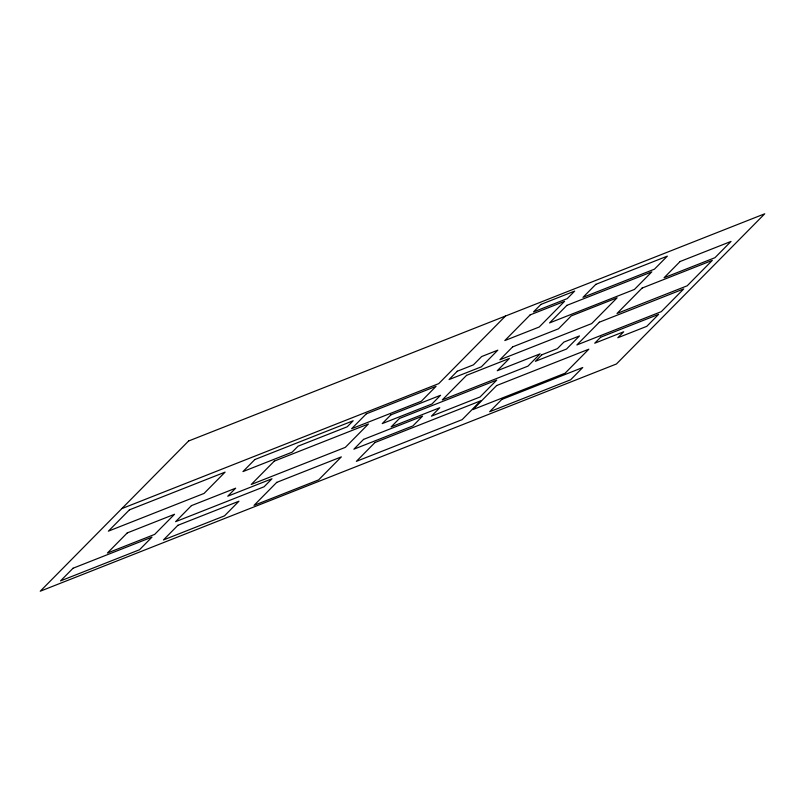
<?xml version="1.0" encoding="UTF-8"?>
<svg xmlns="http://www.w3.org/2000/svg" width="805" height="805" viewBox="0 0 805 805"><rect width="100%" height="100%" fill="white"/><g stroke="black" fill="none" stroke-linecap="round" stroke-linejoin="round"><path stroke-width="1.21" d="M505.47 316.043L438.725 383.633L121.827 508.609M188.571 441.019L40.25 591.212L616.429 363.981L764.75 213.788L188.571 441.019M129.434 509.847L108.383 531.159L204.047 493.435L225.098 472.122L129.434 509.847M73.044 568.239L60.546 580.888L139.506 549.755L152.004 537.096L73.044 568.239M127.271 532.91L107.397 553.045L154.661 534.399L174.544 514.264L127.271 532.91M191.439 505.631L175.601 521.67L264.06 486.784L271.979 478.764L227.755 496.212L235.674 488.182L191.439 505.631M177.895 525.303L163.425 539.954L224.494 515.864L238.964 501.213L177.895 525.303M254.843 459.544L242.949 471.589L292.114 452.199L298.061 446.181L347.227 426.791L353.174 420.763L254.843 459.544M274.304 461.114L251.23 484.479L345.335 447.359L368.408 424.004L274.304 461.114M276.749 482.366L254.038 505.359L318.619 479.891L341.33 456.888L276.749 482.366M366.335 413.82L351.614 428.733L421.337 401.242L436.069 386.32L366.335 413.82M363.548 439.399L353.878 449.2L412.895 425.925L422.565 416.135L363.548 439.399M390.868 414.877L382.244 423.601L431.943 404.009L440.566 395.275L390.868 414.877M374.969 442.529L356.353 461.366L462.151 419.647L480.766 400.799L374.969 442.529M399.471 418.459L391.129 426.902L439.772 407.722L431.43 416.165L480.072 396.976L496.745 380.091L399.471 418.459M457.28 371.226L449.059 379.558L481.38 366.808L497.822 350.155L481.662 356.535L473.441 364.856L457.28 371.226M466.568 375.331L442.277 399.924L527.969 366.134L540.115 353.838L497.269 370.733L509.414 358.436L466.568 375.331M530.173 314.886L504.816 340.565L539.219 327.001L564.577 301.322L530.173 314.886M540.93 304.401L533.494 311.938L567.233 298.625L574.679 291.088L540.93 304.401M512.624 346.895L499.905 359.775L591.675 323.59L617.123 297.81L571.238 315.912L558.509 328.792L512.624 346.895M566.911 305.347L549.553 322.926L634.451 289.438L651.809 271.859L566.911 305.347M595.841 284.336L582.981 297.357L654.465 269.162L667.335 256.141L595.841 284.336M496.625 385.555L472.897 409.584L565.08 373.228L588.817 349.199L496.625 385.555M541.846 354.774L535.385 361.314L566.539 349.028L579.469 335.947L563.882 342.085L557.422 348.635L541.846 354.774M501.746 399.471L489.631 411.737L570.634 379.789L582.75 367.523L501.746 399.471M599.343 322.201L576.873 344.953L661.277 311.666L683.747 288.915L599.343 322.201M642.118 288.059L617.022 313.477L687.208 285.795L712.314 260.377L642.118 288.059M600.631 337.235L594.724 343.212L623.714 331.781L617.807 337.758L646.807 326.327L658.621 314.363L600.631 337.235M680.104 261.514L664.055 277.765L714.971 257.691L731.021 241.43L680.104 261.514"/></g></svg>
